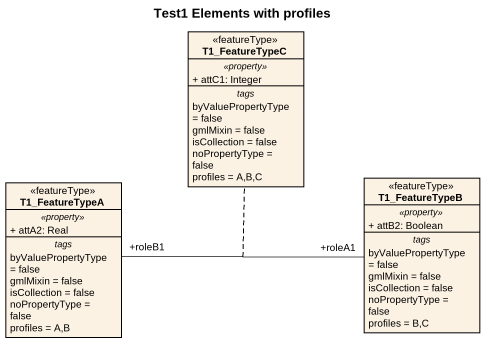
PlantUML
@startuml
title Test1 Elements with profiles
hide circle
hide empty members
skinparam classAttributeIconSize 0
class T1_FeatureTypeC <<featureType>> {
  .. <<property>> ..
  + attC1: Integer
  -- tags --
  byValuePropertyType = false
  gmlMixin = false
  isCollection = false
  noPropertyType = false
  profiles = A,B,C
}
class T1_FeatureTypeA <<featureType>> {
  .. <<property>> ..
  + attA2: Real
  -- tags --
  byValuePropertyType = false
  gmlMixin = false
  isCollection = false
  noPropertyType = false
  profiles = A,B
}
class T1_FeatureTypeB <<featureType>> {
  .. <<property>> ..
  + attB2: Boolean
  -- tags --
  byValuePropertyType = false
  gmlMixin = false
  isCollection = false
  noPropertyType = false
  profiles = B,C
}
T1_FeatureTypeA "+roleB1" -right- "+roleA1" T1_FeatureTypeB
(T1_FeatureTypeA, T1_FeatureTypeB) .. T1_FeatureTypeC
@enduml
